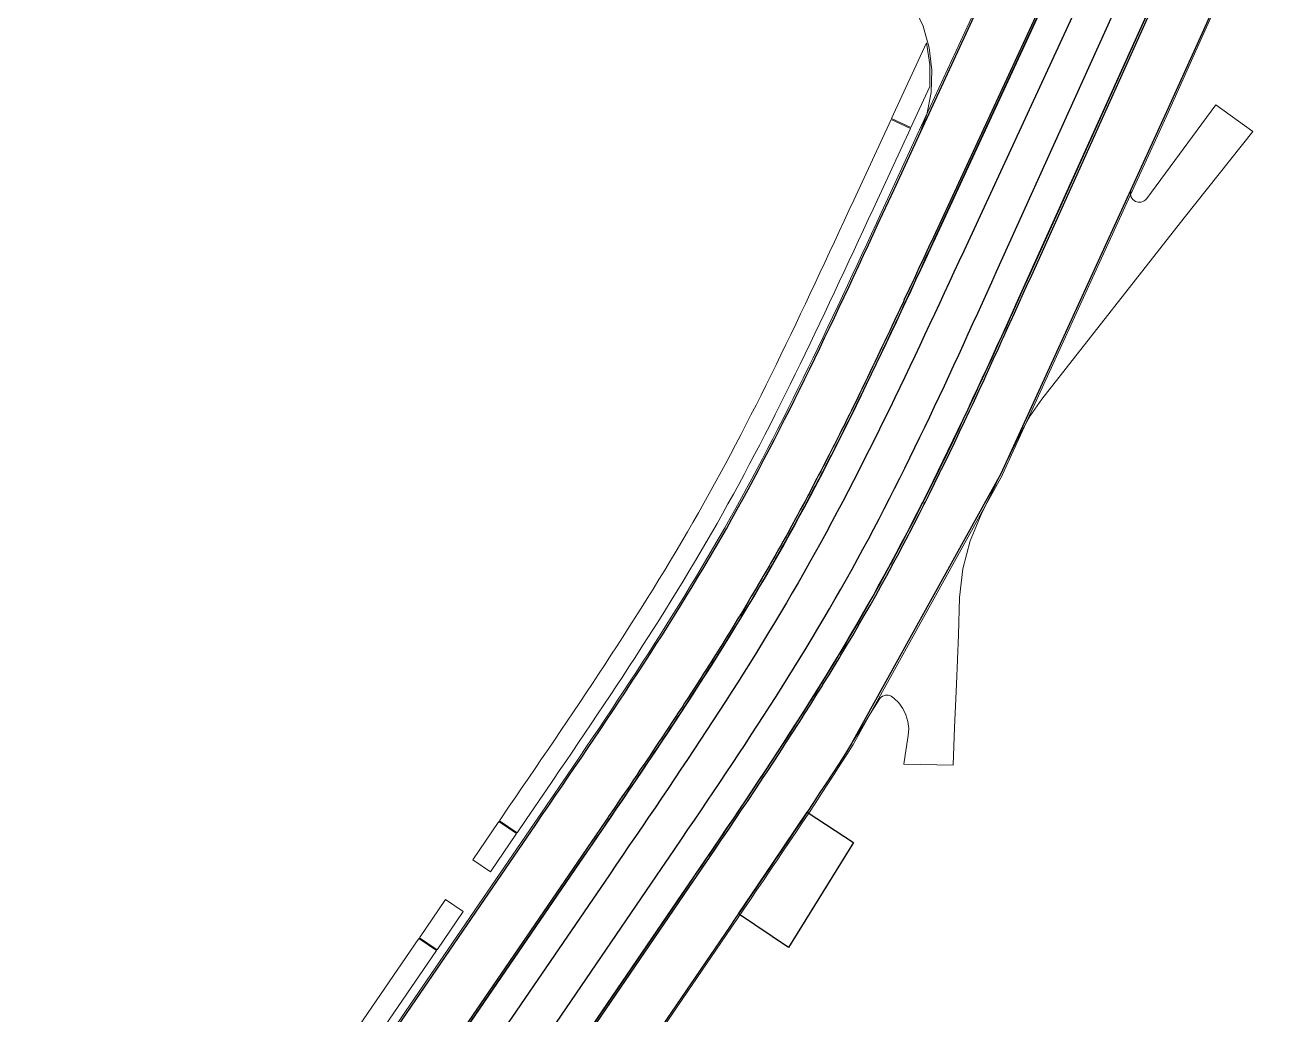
# Model space of a CAD drawing. Header units: metres. Extents: x 105145 to 106173, y 111785 to 118130.
# Drawn here: x 105435.6 to 105576.8, y 113514.7 to 113625.7 of the extents above; entities that cross this region are included whole.
import ezdxf

# ---------------------------------------------------------------- set-up
doc = ezdxf.new("R2010")
doc.units = ezdxf.units.M
for name, color, linetype, lineweight in [('10-PAV-BOCACALLE', 9, 'CONTINUOUS', 13), ('10-PAV-CALZADA-BRT', 12, 'CONTINUOUS', 30), ('10-PAV-CALZADA-MIXTA', 8, 'CONTINUOUS', 30), ('10-PAV-CICLORUTA', 76, 'CONTINUOUS', 18), ('10-PAV-PARADERO', 30, 'CONTINUOUS', 30), ('10-PAV-SARDINEL', 252, 'CONTINUOUS', 13)]:
    doc.layers.add(name, color=color, linetype=linetype, lineweight=lineweight)

msp = doc.modelspace()

# ---------------------------------------------------------------- linework, layer by layer
at = {"layer": '10-PAV-BOCACALLE'}
msp.add_lwpolyline([(105549.9753, 113643.7006), (105535.9013, 113613.2831), (105535.9013, 113613.2831), (105536.7771, 113615.6497), (105537.2698, 113618.1246), (105537.3674, 113620.6461), (105537.0673, 113623.1516), (105536.377, 113625.5788), (105535.3136, 113627.8673)], dxfattribs=at)
for points in [[(105545.1103, 113575.3372), (105563.6822, 113615.9684), (105559.7329, 113607.2179), (105559.6764, 113607.0576), (105559.6478, 113606.89), (105559.6481, 113606.7201), (105559.6771, 113606.5526), (105559.7341, 113606.3924), (105559.8174, 113606.2443), (105559.9246, 113606.1123), (105560.0525, 113606.0005), (105560.1976, 113605.9119), (105560.3556, 113605.8491), (105560.5219, 113605.8141), (105560.6918, 113605.8077), (105560.8602, 113605.8302), (105561.0225, 113605.8808), (105561.1738, 113605.9583), (105561.3098, 113606.0602), (105561.4266, 113606.1837), (105561.4696, 113606.2417), (105569.2181, 113616.7269), (105573.3537, 113613.7691), (105565.6643, 113604.0701), (105549.6821, 113583.7081), (105548.389, 113581.8657), (105547.3111, 113579.8897), (105545.1103, 113575.3372)], [(105528.3603, 113545.075), (105545.1104, 113575.3375), (105542.9095, 113570.7847), (105541.6385, 113567.8145), (105540.8166, 113564.6901), (105540.4615, 113561.4789), (105540.3471, 113557.2687), (105540.1153, 113551.7387), (105539.8823, 113546.8875), (105539.7629, 113542.6547), (105534.2275, 113542.7589), (105534.3822, 113543.7929), (105534.7131, 113546.0045), (105534.7612, 113546.7835), (105534.674, 113547.5591), (105534.4541, 113548.308), (105534.1081, 113549.0076), (105533.6464, 113549.6368), (105533.0829, 113550.1769), (105532.9345, 113550.2963), (105532.7937, 113550.3911), (105532.6388, 113550.4606), (105532.4744, 113550.503), (105532.3052, 113550.517), (105532.1361, 113550.5021), (105531.972, 113550.4589), (105531.8175, 113550.3885), (105531.6771, 113550.293), (105531.555, 113550.1751), (105531.4545, 113550.0383), (105531.1459, 113549.5333), (105530.4551, 113548.4133), (105529.7605, 113547.2971), (105529.0621, 113546.1845), (105528.3603, 113545.075)]]:
    msp.add_lwpolyline(points, close=True, dxfattribs=at)
at = {"layer": '10-PAV-CALZADA-BRT'}
for points in [[(105435.6301, 113440.7961), (105498.2845, 113532.3507), (105499.0189, 113533.4239), (105499.7527, 113534.4967), (105500.4859, 113535.5693), (105501.2181, 113536.6417), (105501.9493, 113537.7141), (105502.6781, 113538.7853), (105503.4063, 113539.8579), (105504.1329, 113540.9309), (105504.8577, 113542.0043), (105505.5805, 113543.0785), (105506.3011, 113544.1533), (105507.0193, 113545.2291), (105507.7349, 113546.3057), (105508.4477, 113547.3835), (105509.1575, 113548.4627), (105509.8643, 113549.5431), (105510.5677, 113550.6249), (105511.2675, 113551.7083), (105511.9637, 113552.7933), (105512.6559, 113553.8801), (105513.3441, 113554.9689), (105514.0279, 113556.0597), (105514.7073, 113557.1523), (105515.3819, 113558.2473), (105516.0517, 113559.3447), (105516.7165, 113560.4443), (105517.3759, 113561.5463), (105518.0297, 113562.6511), (105518.6781, 113563.7583), (105519.3205, 113564.8683), (105519.9567, 113565.9813), (105520.5871, 113567.0975), (105521.2119, 113568.2175), (105521.8315, 113569.3413), (105522.4457, 113570.4685), (105523.0551, 113571.5991), (105523.6595, 113572.7329), (105524.2593, 113573.8699), (105524.8547, 113575.0099), (105525.4459, 113576.1529), (105526.0329, 113577.2987), (105526.6159, 113578.4471), (105527.1953, 113579.5981), (105527.7711, 113580.7515), (105528.3437, 113581.9073), (105528.9131, 113583.0651), (105529.4795, 113584.2253), (105530.0433, 113585.3875), (105530.6043, 113586.5515), (105531.1631, 113587.7173), (105531.7195, 113588.8849), (105532.2743, 113590.0541), (105532.8271, 113591.2247), (105533.3783, 113592.3967), (105533.9283, 113593.5701), (105534.4769, 113594.7449), (105535.0253, 113595.9219), (105535.5721, 113597.0985), (105536.1185, 113598.2759), (105536.6645, 113599.4541), (105537.2103, 113600.6331), (105537.7561, 113601.8127), (105551.7611, 113632.0821)], [(105554.9377, 113630.6125), (105540.9325, 113600.3431), (105540.3865, 113599.1627), (105539.8401, 113597.9827), (105539.2933, 113596.8027), (105538.7461, 113595.6231), (105538.1979, 113594.4439), (105537.6487, 113593.2651), (105537.0983, 113592.0869), (105536.5465, 113590.9095), (105535.9931, 113589.7327), (105535.4377, 113588.5567), (105534.8805, 113587.3819), (105534.3209, 113586.2079), (105533.7589, 113585.0353), (105533.1941, 113583.8639), (105532.6267, 113582.6937), (105532.0561, 113581.5251), (105531.4823, 113580.3583), (105530.9051, 113579.1929), (105530.3241, 113578.0295), (105529.7395, 113576.8679), (105529.1507, 113575.7083), (105528.5577, 113574.5511), (105527.9603, 113573.3959), (105527.3583, 113572.2433), (105526.7517, 113571.0931), (105526.1399, 113569.9455), (105525.5229, 113568.8007), (105524.9007, 113567.6589), (105524.2729, 113566.5201), (105523.6393, 113565.3845), (105522.9999, 113564.2521), (105522.3543, 113563.1233), (105521.7029, 113561.9977), (105521.0459, 113560.8755), (105520.3835, 113559.7563), (105519.7159, 113558.6405), (105519.0431, 113557.5275), (105518.3655, 113556.4175), (105517.6833, 113555.3105), (105516.9969, 113554.2061), (105516.3061, 113553.1043), (105515.6113, 113552.0051), (105514.9127, 113550.9081), (105514.2105, 113549.8137), (105513.5047, 113548.7213), (105512.7959, 113547.6311), (105512.0841, 113546.5429), (105511.3693, 113545.4565), (105510.6519, 113544.3719), (105509.9321, 113543.2887), (105509.2101, 113542.2073), (105508.4861, 113541.1271), (105507.7601, 113540.0481), (105507.0323, 113538.9703), (105506.3033, 113537.8937), (105505.5727, 113536.8177), (105504.8411, 113535.7427), (105504.1087, 113534.6681), (105503.3753, 113533.5941), (105502.6415, 113532.5207), (105501.9073, 113531.4473), (105501.1729, 113530.3741), (105438.5187, 113438.8197)], [(105457.7211, 113458.7911), (105506.3937, 113530.1381), (105507.1149, 113531.1953), (105507.8359, 113532.2527), (105508.5565, 113533.3103), (105509.2765, 113534.3683), (105509.9957, 113535.4267), (105510.7141, 113536.4859), (105511.4311, 113537.5459), (105512.1469, 113538.6067), (105512.8611, 113539.6685), (105513.5737, 113540.7317), (105514.2843, 113541.7961), (105514.9927, 113542.8619), (105515.6987, 113543.9291), (105516.4023, 113544.9981), (105517.1031, 113546.0689), (105517.8011, 113547.1415), (105518.4959, 113548.2163), (105519.1873, 113549.2931), (105519.8753, 113550.3721), (105520.5595, 113551.4537), (105521.2399, 113552.5375), (105521.9161, 113553.6241), (105522.5877, 113554.7133), (105523.2549, 113555.8055), (105523.9175, 113556.9003), (105524.5749, 113557.9983), (105525.2273, 113559.0993), (105525.8741, 113560.2035), (105526.5153, 113561.3111), (105527.1507, 113562.4219), (105527.7801, 113563.5361), (105528.4031, 113564.6539), (105529.0201, 113565.7751), (105529.6313, 113566.8995), (105530.2365, 113568.0271), (105530.8363, 113569.1575), (105531.4307, 113570.2909), (105532.0201, 113571.4269), (105532.6043, 113572.5655), (105533.1839, 113573.7065), (105533.7589, 113574.8497), (105534.3295, 113575.9951), (105534.8961, 113577.1427), (105535.4585, 113578.2923), (105536.0173, 113579.4435), (105536.5723, 113580.5967), (105537.1241, 113581.7513), (105537.6729, 113582.9075), (105538.2185, 113584.0649), (105538.7615, 113585.2239), (105539.3019, 113586.3839), (105539.8401, 113587.5449), (105540.3761, 113588.7071), (105540.9103, 113589.8701), (105541.4427, 113591.0337), (105541.9735, 113592.1981), (105542.5033, 113593.3631), (105543.0317, 113594.5287), (105543.5595, 113595.6945), (105544.0867, 113596.8607), (105544.6133, 113598.0269), (105545.1399, 113599.1935), (105558.5465, 113628.8985)], [(105561.7367, 113627.4587), (105548.3299, 113597.7535), (105547.8033, 113596.5865), (105547.2759, 113595.4189), (105546.7481, 113594.2511), (105546.2193, 113593.0829), (105545.6893, 113591.9147), (105545.1589, 113590.7479), (105544.6263, 113589.5797), (105544.0919, 113588.4117), (105543.5555, 113587.2437), (105543.0169, 113586.0761), (105542.4761, 113584.9089), (105541.9325, 113583.7423), (105541.3861, 113582.5763), (105540.8367, 113581.4109), (105540.2841, 113580.2465), (105539.7281, 113579.0829), (105539.1683, 113577.9203), (105538.6049, 113576.7591), (105538.0371, 113575.5989), (105537.4651, 113574.4403), (105536.8887, 113573.2831), (105536.3077, 113572.1277), (105535.7217, 113570.9739), (105535.1305, 113569.8221), (105534.5339, 113568.6721), (105533.9319, 113567.5245), (105533.3243, 113566.3791), (105532.7107, 113565.2361), (105532.0909, 113564.0959), (105531.4649, 113562.9581), (105530.8323, 113561.8235), (105530.1935, 113560.6925), (105529.5489, 113559.5653), (105528.8985, 113558.4421), (105528.2429, 113557.3227), (105527.5819, 113556.2073), (105526.9161, 113555.0953), (105526.2457, 113553.9871), (105525.5707, 113552.8823), (105524.8913, 113551.7809), (105524.2079, 113550.6827), (105523.5207, 113549.5877), (105522.8299, 113548.4957), (105522.1355, 113547.4067), (105521.4381, 113546.3205), (105520.7375, 113545.2369), (105520.0343, 113544.1561), (105519.3283, 113543.0775), (105518.6201, 113542.0013), (105517.9095, 113540.9275), (105517.1971, 113539.8555), (105516.4827, 113538.7857), (105515.7669, 113537.7175), (105515.0497, 113536.6513), (105514.3313, 113535.5865), (105513.6119, 113534.5231), (105512.8907, 113533.4597), (105512.1699, 113532.3991), (105511.4489, 113531.3395), (105510.7275, 113530.2809), (105510.0063, 113529.2231), (105509.2851, 113528.1657), (105460.6125, 113456.8187)]]:
    msp.add_lwpolyline(points, dxfattribs=at)
at = {"layer": '10-PAV-CALZADA-MIXTA'}
for points in [[(105576.6667, 113644.7381), (105567.6313, 113624.7183), (105563.6822, 113615.9684), (105545.1103, 113575.3372), (105528.3603, 113545.075), (105527.6555, 113543.9695), (105526.9475, 113542.8671), (105526.2369, 113541.7677), (105525.5235, 113540.6715), (105524.8079, 113539.5779), (105524.0901, 113538.4873), (105523.3703, 113537.3995), (105522.6487, 113536.3139), (105521.9257, 113535.2309), (105521.2013, 113534.1501), (105520.4757, 113533.0713), (105519.7493, 113531.9947), (105519.3141, 113531.3515), (105519.0221, 113530.9199), (105518.2927, 113529.8445), (105517.5649, 113528.7733), (105516.8371, 113527.7039), (105516.1093, 113526.6357), (105515.3817, 113525.5687), (105514.6545, 113524.5025), (105492.3873, 113491.8621)], [(105452.9312, 113477.5869), (105492.9189, 113536.0193), (105493.6475, 113537.0841), (105494.3753, 113538.1483), (105495.1023, 113539.2117), (105495.8279, 113540.2747), (105496.5523, 113541.3373), (105497.2733, 113542.3967), (105497.9943, 113543.4585), (105498.7131, 113544.5201), (105499.4301, 113545.5819), (105500.1447, 113546.6439), (105500.8567, 113547.7061), (105501.5663, 113548.7689), (105502.2729, 113549.8323), (105502.9767, 113550.8963), (105503.6773, 113551.9611), (105504.3743, 113553.0269), (105505.0679, 113554.0937), (105505.7579, 113555.1615), (105506.4437, 113556.2307), (105507.1255, 113557.3011), (105507.8031, 113558.3731), (105508.4761, 113559.4465), (105509.1445, 113560.5217), (105509.8079, 113561.5985), (105510.4665, 113562.6771), (105511.1197, 113563.7577), (105511.7673, 113564.8403), (105512.4095, 113565.9251), (105513.0457, 113567.0119), (105513.6761, 113568.1009), (105514.3003, 113569.1925), (105514.9185, 113570.2875), (105515.5317, 113571.3863), (105516.1397, 113572.4891), (105516.7427, 113573.5959), (105517.3413, 113574.7065), (105517.9353, 113575.8207), (105518.5251, 113576.9385), (105519.1105, 113578.0597), (105519.6921, 113579.1841), (105520.2699, 113580.3117), (105520.8439, 113581.4425), (105521.4147, 113582.5761), (105521.9819, 113583.7125), (105522.5463, 113584.8517), (105523.1079, 113585.9935), (105523.6665, 113587.1379), (105524.2229, 113588.2847), (105524.7767, 113589.4339), (105525.3287, 113590.5853), (105525.8785, 113591.7387), (105526.4267, 113592.8943), (105526.9731, 113594.0517), (105527.5185, 113595.2109), (105528.0625, 113596.3719), (105528.6057, 113597.5347), (105529.1493, 113598.7013), (105529.6909, 113599.8665), (105530.2321, 113601.0331), (105530.7733, 113602.2009), (105531.3143, 113603.3699), (105531.8559, 113604.5399), (105533.1143, 113607.2597), (105535.9013, 113613.2831), (105549.9753, 113643.7006)], [(105551.5505, 113632.2211), (105537.5281, 113601.9151), (105536.9858, 113600.7442), (105536.4435, 113599.5734), (105535.901, 113598.4027), (105535.3582, 113597.232), (105535.2859, 113597.0761), (105534.8141, 113596.0621), (105534.2695, 113594.8924), (105534.1605, 113594.6585), (105533.7234, 113593.7234), (105533.533, 113593.3166), (105533.1757, 113592.555), (105532.9034, 113591.9754), (105532.6265, 113591.3874), (105532.2718, 113590.6354), (105532.0757, 113590.2206), (105531.7646, 113589.5641), (105531.5227, 113589.0548), (105531.2556, 113588.4938), (105530.9674, 113587.89), (105530.7446, 113587.4244), (105530.4097, 113586.7265), (105530.1285, 113586.1425), (105529.8492, 113585.5643), (105529.5092, 113584.8622), (105529.2862, 113584.4033), (105528.8864, 113583.5836), (105528.7201, 113583.2436), (105528.3383, 113582.4663), (105528.1508, 113582.0858), (105527.7871, 113581.3507), (105527.578, 113580.9296), (105527.2325, 113580.2366), (105527.0016, 113579.7752), (105526.7629, 113579.3001), (105526.4215, 113578.6227), (105526.291, 113578.3649), (105525.8373, 113577.472), (105525.8164, 113577.431), (105525.3389, 113576.4986), (105525.249, 113576.3236), (105524.9022, 113575.6522), (105524.6562, 113575.1776), (105524.4632, 113574.807), (105524.059, 113574.0338), (105524.0219, 113573.963), (105523.5775, 113573.1206), (105523.4568, 113572.8926), (105523.0907, 113572.205), (105522.8497, 113571.7541), (105522.6008, 113571.291), (105522.2375, 113570.6181), (105522.1075, 113570.3788), (105521.6203, 113569.4851), (105521.6111, 113569.4683), (105521.1465, 113568.6249), (105520.9972, 113568.3552), (105520.6787, 113567.783), (105520.3685, 113567.2282), (105520.208, 113566.9431), (105519.7341, 113566.1047), (105519.2564, 113565.2686), (105519.0935, 113564.9846), (105518.7757, 113564.4342), (105518.4472, 113563.8678), (105518.2919, 113563.6016), (105517.8052, 113562.7707), (105517.7954, 113562.7542), (105517.2771, 113561.8782), (105517.1379, 113561.6441), (105516.7458, 113560.9876), (105516.4755, 113560.5369), (105516.2114, 113560.0989), (105515.808, 113559.4324), (105515.6739, 113559.212), (105515.1777, 113558.3992), (105515.1359, 113558.331), (105514.6785, 113557.588), (105514.4589, 113557.2326), (105514.1771, 113556.7783), (105513.7777, 113556.1368), (105513.6733, 113555.97), (105513.1167, 113555.0825), (105513.0922, 113555.0436), (105512.5573, 113554.1968), (105512.4028, 113553.9528), (105511.9955, 113553.3126), (105511.7096, 113552.8646), (105511.4313, 113552.4299), (105511.0128, 113551.7784), (105510.7581, 113551.3833), (105510.3126, 113550.6946), (105510.0817, 113550.3387), (105509.6093, 113549.6129), (105509.4024, 113549.296), (105508.9028, 113548.5331), (105508.6227, 113548.1066), (105508.1937, 113547.4553), (105507.8397, 113546.9192), (105507.4819, 113546.3789), (105507.0538, 113545.7338), (105506.7679, 113545.3042), (105506.3966, 113544.7475), (105506.0515, 113544.231), (105505.7377, 113543.7625), (105505.3329, 113543.1592), (105505.077, 113542.7786), (105504.6125, 113542.0889), (105504.249, 113541.55), (105503.8905, 113541.0195), (105503.4191, 113540.3228), (105503.167, 113539.951), (105502.5873, 113539.0968), (105502.4422, 113538.8834), (105501.7162, 113537.8168), (105501.0864, 113536.8926), (105500.9895, 113536.7507), (105500.2615, 113535.6853), (105499.5333, 113534.6199), (105498.8051, 113533.5548), (105498.0767, 113532.4897), (105489.4788, 113519.9259), (105468.3294, 113489.021)], [(105461.2231, 113457.2701), (105509.4915, 113528.0247), (105510.2183, 113529.091), (105510.9448, 113530.1571), (105511.6714, 113531.2236), (105512.3978, 113532.29), (105512.4946, 113532.4322), (105513.1227, 113533.3575), (105513.8473, 113534.425), (105513.9921, 113534.6387), (105514.5703, 113535.4938), (105515.2919, 113536.5636), (105516.012, 113537.6342), (105516.4753, 113538.3247), (105516.7304, 113538.7058), (105517.447, 113539.779), (105518.1612, 113540.8536), (105518.4464, 113541.2839), (105518.8732, 113541.93), (105519.5824, 113543.0078), (105520.289, 113544.0874), (105520.7868, 113544.8513), (105520.9929, 113545.1688), (105521.6935, 113546.2524), (105522.3907, 113547.3382), (105522.8073, 113547.9906), (105523.0843, 113548.4262), (105523.7742, 113549.5167), (105524.4601, 113550.6094), (105525.0382, 113551.5377), (105525.1419, 113551.705), (105525.8192, 113552.8032), (105526.4921, 113553.9041), (105527.0267, 113554.7872), (105527.1599, 113555.0082), (105527.8226, 113556.1153), (105528.4804, 113557.2255), (105529.1329, 113558.3387), (105529.1424, 113558.3551), (105529.7793, 113559.4554), (105530.4198, 113560.5754), (105531.0545, 113561.6989), (105531.6826, 113562.826), (105532.3047, 113563.9564), (105532.9119, 113565.0733), (105532.921, 113565.0902), (105533.531, 113566.2271), (105534.1357, 113567.3669), (105534.7353, 113568.5096), (105534.8546, 113568.7384), (105535.3296, 113569.655), (105535.9186, 113570.8028), (105536.503, 113571.9532), (105536.5916, 113572.1287), (105537.0827, 113573.106), (105537.658, 113574.261), (105538.2292, 113575.418), (105538.4566, 113575.8814), (105538.7962, 113576.577), (105539.3596, 113577.7378), (105539.9194, 113578.9004), (105540.083, 113579.2417), (105540.4756, 113580.0648), (105541.0287, 113581.2305), (105541.579, 113582.3976), (105541.908, 113583.0983), (105542.1267, 113583.566), (105542.6716, 113584.7355), (105543.2142, 113585.9062), (105543.4066, 113586.3227), (105543.7545, 113587.078), (105544.293, 113588.2506), (105544.83, 113589.424), (105545.2585, 113590.3629), (105545.3654, 113590.598), (105545.899, 113591.7727), (105546.3612, 113592.791), (105546.4321, 113592.9477), (105546.9637, 113594.1234), (105547.4952, 113595.2993), (105548.0266, 113596.4751), (105548.5579, 113597.6509), (105561.9346, 113627.2893)]]:
    msp.add_lwpolyline(points, dxfattribs=at)
at = {"layer": '10-PAV-CICLORUTA'}
for points in [[(105537.1351, 113618.8075), (105534.9977, 113614.1877), (105532.8195, 113615.1955), (105536.7459, 113623.6815), (105537.1302, 113621.2593), (105537.1351, 113618.8075)], [(105534.9557, 113614.0969), (105530.7667, 113605.0439), (105530.2255, 113603.8739), (105529.6845, 113602.7053), (105529.1437, 113601.5381), (105528.6027, 113600.3723), (105528.0615, 113599.2081), (105527.5183, 113598.0421), (105526.9757, 113596.8807), (105526.4323, 113595.7209), (105525.8877, 113594.5633), (105525.3419, 113593.4077), (105524.7947, 113592.2541), (105524.2459, 113591.1027), (105523.6953, 113589.9537), (105523.1425, 113588.8071), (105522.5875, 113587.6631), (105522.0303, 113586.5215), (105521.4703, 113585.3829), (105520.9075, 113584.2469), (105520.3419, 113583.1139), (105519.7729, 113581.9839), (105519.2009, 113580.8569), (105518.6251, 113579.7333), (105518.0457, 113578.6131), (105517.4625, 113577.4963), (105516.8751, 113576.3831), (105516.2837, 113575.2735), (105515.6877, 113574.1677), (105515.0873, 113573.0661), (105514.4821, 113571.9683), (105513.8721, 113570.8749), (105513.2569, 113569.7853), (105512.6359, 113568.6993), (105512.0087, 113567.6155), (105511.3753, 113566.5339), (105510.7361, 113565.4541), (105510.0913, 113564.3763), (105509.4409, 113563.3001), (105508.7851, 113562.2259), (105508.1241, 113561.1531), (105507.4583, 113560.0821), (105506.7875, 113559.0123), (105506.1123, 113557.9441), (105505.4327, 113556.8771), (105504.7489, 113555.8111), (105504.0609, 113554.7463), (105503.3693, 113553.6825), (105502.6739, 113552.6193), (105501.9749, 113551.5571), (105501.2729, 113550.4955), (105500.5675, 113549.4341), (105499.8593, 113548.3735), (105499.1485, 113547.3129), (105498.4349, 113546.2527), (105497.7191, 113545.1923), (105497.0011, 113544.1319), (105496.2809, 113543.0713), (105495.5609, 113542.0131), (105494.8369, 113540.9513), (105494.1115, 113539.8889), (105493.3849, 113538.8257), (105492.6571, 113537.7619), (105491.9285, 113536.6971), (105490.8173, 113535.0735), (105488.8367, 113536.4289), (105489.9479, 113538.0525), (105490.6765, 113539.1171), (105491.4039, 113540.1807), (105492.1301, 113541.2433), (105492.8549, 113542.3047), (105493.5779, 113543.3651), (105494.2961, 113544.4205), (105495.0147, 113545.4789), (105495.7309, 113546.5367), (105496.4449, 113547.5939), (105497.1561, 113548.6511), (105497.8647, 113549.7079), (105498.5701, 113550.7647), (105499.2725, 113551.8215), (105499.9715, 113552.8785), (105500.6671, 113553.9359), (105501.3589, 113554.9935), (105502.0469, 113556.0515), (105502.7309, 113557.1103), (105503.4105, 113558.1697), (105504.0859, 113559.2299), (105504.7565, 113560.2911), (105505.4225, 113561.3531), (105506.0833, 113562.4163), (105506.7391, 113563.4805), (105507.3895, 113564.5461), (105508.0345, 113565.6131), (105508.6739, 113566.6815), (105509.3071, 113567.7513), (105509.9345, 113568.8229), (105510.5555, 113569.8961), (105511.1703, 113570.9711), (105511.7793, 113572.0495), (105512.3833, 113573.1323), (105512.9827, 113574.2197), (105513.5777, 113575.3113), (105514.1683, 113576.4073), (105514.7549, 113577.5075), (105515.3375, 113578.6117), (105515.9161, 113579.7199), (105516.4913, 113580.8317), (105517.0629, 113581.9475), (105517.6311, 113583.0667), (105518.1963, 113584.1895), (105518.7585, 113585.3157), (105519.3181, 113586.4449), (105519.8751, 113587.5777), (105520.4295, 113588.7133), (105520.9819, 113589.8519), (105521.5321, 113590.9935), (105522.0805, 113592.1379), (105522.6273, 113593.2849), (105523.1727, 113594.4343), (105523.7167, 113595.5865), (105524.2597, 113596.7409), (105524.8019, 113597.8977), (105525.3433, 113599.0567), (105525.8861, 113600.2217), (105526.4263, 113601.3839), (105526.9665, 113602.5483), (105527.5069, 113603.7143), (105528.0475, 113604.8821), (105528.5887, 113606.0517), (105532.7775, 113615.1047), (105534.9557, 113614.0969)], [(105490.7609, 113534.9909), (105487.8241, 113530.6995), (105485.8435, 113532.0549), (105488.7803, 113536.3463), (105490.7609, 113534.9909)], [(105484.7745, 113526.2433), (105481.8377, 113521.9519), (105479.8571, 113523.3073), (105482.7939, 113527.5987), (105484.7745, 113526.2433)], [(105481.7813, 113521.8693), (105445.9193, 113469.4655), (105443.9387, 113470.8209), (105479.8007, 113523.2247), (105481.7813, 113521.8693)]]:
    msp.add_lwpolyline(points, close=True, dxfattribs=at)
at = {"layer": '10-PAV-PARADERO'}
msp.add_lwpolyline([(105515.6531, 113525.9666), (105519.5117, 113531.6831), (105523.3703, 113537.3995), (105528.5603, 113533.9971), (105521.2632, 113522.2027), (105515.6531, 113525.9666)], close=True, dxfattribs=at)
at = {"layer": '10-PAV-SARDINEL'}
for points in [[(105492.3873, 113491.8621), (105514.6545, 113524.5025), (105515.3817, 113525.5687), (105516.1093, 113526.6357), (105516.8371, 113527.7039), (105517.5649, 113528.7733), (105518.2927, 113529.8445), (105519.0221, 113530.9199), (105519.3141, 113531.3515), (105519.7493, 113531.9947), (105520.4757, 113533.0713), (105521.2013, 113534.1501), (105521.9257, 113535.2309), (105522.6487, 113536.3139), (105523.3703, 113537.3995), (105524.0901, 113538.4873), (105524.8079, 113539.5779), (105525.5235, 113540.6715), (105526.2369, 113541.7677), (105526.9475, 113542.8671), (105527.6555, 113543.9695), (105528.3603, 113545.075), (105545.1103, 113575.3372), (105563.6822, 113615.9684), (105567.6313, 113624.7183), (105576.6667, 113644.7381)], [(105576.849, 113644.6558), (105567.8136, 113624.636), (105563.8643, 113615.8857), (105545.2922, 113575.2541), (105545.2853, 113575.2403), (105528.5344, 113544.9766), (105528.5289, 113544.9675), (105527.824, 113543.8617), (105527.1157, 113542.7588), (105526.4047, 113541.6589), (105525.691, 113540.5622), (105524.9752, 113539.4682), (105524.2571, 113538.3771), (105523.537, 113537.289), (105522.8152, 113536.2031), (105522.0919, 113535.1197), (105521.3674, 113534.0386), (105520.6416, 113532.9596), (105519.915, 113531.8827), (105519.4798, 113531.2394), (105519.1877, 113530.8077), (105518.4582, 113529.7322), (105517.7303, 113528.6609), (105517.0024, 113527.5914), (105516.2746, 113526.5231), (105515.5469, 113525.456), (105514.8197, 113524.3898), (105492.5525, 113491.7494)], [(105452.7658, 113477.6993), (105492.7538, 113536.1323), (105493.4824, 113537.197), (105494.2102, 113538.2612), (105494.9372, 113539.3246), (105495.6627, 113540.3875), (105496.387, 113541.4499), (105497.1079, 113542.5092), (105497.8288, 113543.5708), (105498.5475, 113544.6321), (105499.2643, 113545.6937), (105499.9787, 113546.7555), (105500.6905, 113547.8174), (105501.3999, 113548.8798), (105502.1062, 113549.9428), (105502.8098, 113551.0064), (105503.5101, 113552.0708), (105504.2068, 113553.1362), (105504.9001, 113554.2025), (105505.5898, 113555.2698), (105506.2752, 113556.3384), (105506.9566, 113557.4083), (105507.6339, 113558.4797), (105508.3065, 113559.5524), (105508.9744, 113560.627), (105509.6374, 113561.7031), (105510.2956, 113562.781), (105510.9483, 113563.8608), (105511.5955, 113564.9426), (105512.2372, 113566.0266), (105512.8729, 113567.1125), (105513.5028, 113568.2007), (105514.1264, 113569.2913), (105514.7441, 113570.3854), (105515.3568, 113571.4832), (105515.9644, 113572.5853), (105516.5669, 113573.6912), (105517.165, 113574.801), (105517.7586, 113575.9144), (105518.348, 113577.0315), (105518.9331, 113578.152), (105519.5143, 113579.2757), (105520.0918, 113580.4026), (105520.6655, 113581.5327), (105521.236, 113582.6659), (105521.8029, 113583.8016), (105522.367, 113584.9403), (105522.9283, 113586.0815), (105523.4867, 113587.2254), (105524.0429, 113588.3718), (105524.5965, 113589.5206), (105525.1483, 113590.6716), (105525.6979, 113591.8246), (105526.2459, 113592.9799), (105526.7922, 113594.137), (105527.3375, 113595.2959), (105527.8814, 113596.4567), (105528.4245, 113597.6193), (105528.968, 113598.7857), (105529.5095, 113599.9508), (105530.0507, 113601.1173), (105530.5918, 113602.285), (105531.1328, 113603.4539), (105531.6744, 113604.6239), (105532.9328, 113607.3437), (105535.7198, 113613.3671), (105549.7938, 113643.7846)], [(105549.9753, 113643.7006), (105535.9013, 113613.2831), (105533.1143, 113607.2597), (105531.8559, 113604.5399), (105531.3143, 113603.3699), (105530.7733, 113602.2009), (105530.2321, 113601.0331), (105529.6909, 113599.8665), (105529.1493, 113598.7013), (105528.6057, 113597.5347), (105528.0625, 113596.3719), (105527.5185, 113595.2109), (105526.9731, 113594.0517), (105526.4267, 113592.8943), (105525.8785, 113591.7387), (105525.3287, 113590.5853), (105524.7767, 113589.4339), (105524.2229, 113588.2847), (105523.6665, 113587.1379), (105523.1079, 113585.9935), (105522.5463, 113584.8517), (105521.9819, 113583.7125), (105521.4147, 113582.5761), (105520.8439, 113581.4425), (105520.2699, 113580.3117), (105519.6921, 113579.1841), (105519.1105, 113578.0597), (105518.5251, 113576.9385), (105517.9353, 113575.8207), (105517.3413, 113574.7065), (105516.7427, 113573.5959), (105516.1397, 113572.4891), (105515.5317, 113571.3863), (105514.9185, 113570.2875), (105514.3003, 113569.1925), (105513.6761, 113568.1009), (105513.0457, 113567.0119), (105512.4095, 113565.9251), (105511.7673, 113564.8403), (105511.1197, 113563.7577), (105510.4665, 113562.6771), (105509.8079, 113561.5985), (105509.1445, 113560.5217), (105508.4761, 113559.4465), (105507.8031, 113558.3731), (105507.1255, 113557.3011), (105506.4437, 113556.2307), (105505.7579, 113555.1615), (105505.0679, 113554.0937), (105504.3743, 113553.0269), (105503.6773, 113551.9611), (105502.9767, 113550.8963), (105502.2729, 113549.8323), (105501.5663, 113548.7689), (105500.8567, 113547.7061), (105500.1447, 113546.6439), (105499.4301, 113545.5819), (105498.7131, 113544.5201), (105497.9943, 113543.4585), (105497.2733, 113542.3967), (105496.5523, 113541.3373), (105495.8279, 113540.2747), (105495.1023, 113539.2117), (105494.3753, 113538.1483), (105493.6475, 113537.0841), (105492.9189, 113536.0193), (105452.9312, 113477.5869)], [(105551.7611, 113632.0821), (105537.7561, 113601.8127), (105537.2103, 113600.6331), (105536.6645, 113599.4541), (105536.1185, 113598.2759), (105535.5721, 113597.0985), (105535.0253, 113595.9219), (105534.4769, 113594.7449), (105533.9283, 113593.5701), (105533.3783, 113592.3967), (105532.8271, 113591.2247), (105532.2743, 113590.0541), (105531.7195, 113588.8849), (105531.1631, 113587.7173), (105530.6043, 113586.5515), (105530.0433, 113585.3875), (105529.4795, 113584.2253), (105528.9131, 113583.0651), (105528.3437, 113581.9073), (105527.7711, 113580.7515), (105527.1953, 113579.5981), (105526.6159, 113578.4471), (105526.0329, 113577.2987), (105525.4459, 113576.1529), (105524.8547, 113575.0099), (105524.2593, 113573.8699), (105523.6595, 113572.7329), (105523.0551, 113571.5991), (105522.4457, 113570.4685), (105521.8315, 113569.3413), (105521.2119, 113568.2175), (105520.5871, 113567.0975), (105519.9567, 113565.9813), (105519.3205, 113564.8683), (105518.6781, 113563.7583), (105518.0297, 113562.6511), (105517.3759, 113561.5463), (105516.7165, 113560.4443), (105516.0517, 113559.3447), (105515.3819, 113558.2473), (105514.7073, 113557.1523), (105514.0279, 113556.0597), (105513.3441, 113554.9689), (105512.6559, 113553.8801), (105511.9637, 113552.7933), (105511.2675, 113551.7083), (105510.5677, 113550.6249), (105509.8643, 113549.5431), (105509.1575, 113548.4627), (105508.4477, 113547.3835), (105507.7349, 113546.3057), (105507.0193, 113545.2291), (105506.3011, 113544.1533), (105505.5805, 113543.0785), (105504.8577, 113542.0043), (105504.1329, 113540.9309), (105503.4063, 113539.8579), (105502.6781, 113538.7853), (105501.9493, 113537.7141), (105501.2181, 113536.6417), (105500.4859, 113535.5693), (105499.7527, 113534.4967), (105499.0189, 113533.4239), (105498.2845, 113532.3507), (105435.6301, 113440.7961)], [(105468.3294, 113489.021), (105489.4788, 113519.9259), (105498.0767, 113532.4897), (105498.8051, 113533.5548), (105499.5333, 113534.6199), (105500.2615, 113535.6853), (105500.9895, 113536.7507), (105501.0864, 113536.8926), (105501.7162, 113537.8168), (105502.4422, 113538.8834), (105502.5873, 113539.0968), (105503.167, 113539.951), (105503.4191, 113540.3228), (105503.8905, 113541.0195), (105504.249, 113541.55), (105504.6125, 113542.0889), (105505.077, 113542.7786), (105505.3329, 113543.1592), (105505.7377, 113543.7625), (105506.0515, 113544.231), (105506.3966, 113544.7475), (105506.7679, 113545.3042), (105507.0538, 113545.7338), (105507.4819, 113546.3789), (105507.8397, 113546.9192), (105508.1937, 113547.4553), (105508.6227, 113548.1066), (105508.9028, 113548.5331), (105509.4024, 113549.296), (105509.6093, 113549.6129), (105510.0817, 113550.3387), (105510.3126, 113550.6946), (105510.7581, 113551.3833), (105511.0128, 113551.7784), (105511.4313, 113552.4299), (105511.7096, 113552.8646), (105511.9955, 113553.3126), (105512.4028, 113553.9528), (105512.5573, 113554.1968), (105513.0922, 113555.0436), (105513.1167, 113555.0825), (105513.6733, 113555.97), (105513.7777, 113556.1368), (105514.1771, 113556.7783), (105514.4589, 113557.2326), (105514.6785, 113557.588), (105515.1359, 113558.331), (105515.1777, 113558.3992), (105515.6739, 113559.212), (105515.808, 113559.4324), (105516.2114, 113560.0989), (105516.4755, 113560.5369), (105516.7458, 113560.9876), (105517.1379, 113561.6441), (105517.2771, 113561.8782), (105517.7954, 113562.7542), (105517.8052, 113562.7707), (105518.2919, 113563.6016), (105518.4472, 113563.8678), (105518.7757, 113564.4342), (105519.0935, 113564.9846), (105519.2564, 113565.2686), (105519.7341, 113566.1047), (105520.208, 113566.9431), (105520.3685, 113567.2282), (105520.6787, 113567.783), (105520.9972, 113568.3552), (105521.1465, 113568.6249), (105521.6111, 113569.4683), (105521.6203, 113569.4851), (105522.1075, 113570.3788), (105522.2375, 113570.6181), (105522.6008, 113571.291), (105522.8497, 113571.7541), (105523.0907, 113572.205), (105523.4568, 113572.8926), (105523.5775, 113573.1206), (105524.0219, 113573.963), (105524.059, 113574.0338), (105524.4632, 113574.807), (105524.6562, 113575.1776), (105524.9022, 113575.6522), (105525.249, 113576.3236), (105525.3389, 113576.4986), (105525.8164, 113577.431), (105525.8373, 113577.472), (105526.291, 113578.3649), (105526.4215, 113578.6227), (105526.7629, 113579.3001), (105527.0016, 113579.7752), (105527.2325, 113580.2366), (105527.578, 113580.9296), (105527.7871, 113581.3507), (105528.1508, 113582.0858), (105528.3383, 113582.4663), (105528.7201, 113583.2436), (105528.8864, 113583.5836), (105529.2862, 113584.4033), (105529.5092, 113584.8622), (105529.8492, 113585.5643), (105530.1285, 113586.1425), (105530.4097, 113586.7265), (105530.7446, 113587.4244), (105530.9674, 113587.89), (105531.2556, 113588.4938), (105531.5227, 113589.0548), (105531.7646, 113589.5641), (105532.0757, 113590.2206), (105532.2718, 113590.6354), (105532.6265, 113591.3874), (105532.9034, 113591.9754), (105533.1757, 113592.555), (105533.533, 113593.3166), (105533.7234, 113593.7234), (105534.1605, 113594.6585), (105534.2695, 113594.8924), (105534.8141, 113596.0621), (105535.2859, 113597.0761), (105535.3582, 113597.232), (105535.901, 113598.4027), (105536.4435, 113599.5734), (105536.9858, 113600.7442), (105537.5281, 113601.9151), (105551.5505, 113632.2211)], [(105468.4945, 113488.908), (105489.6439, 113519.8129), (105498.2418, 113532.3768), (105498.9702, 113533.4419), (105499.6984, 113534.507), (105500.4266, 113535.5725), (105501.1547, 113536.6379), (105501.2517, 113536.7799), (105501.8815, 113537.7043), (105502.6076, 113538.7709), (105502.7528, 113538.9844), (105503.3206, 113539.8221), (105503.3325, 113539.8388), (105503.3404, 113539.8509), (105503.5847, 113540.2107), (105504.0562, 113540.9075), (105504.4148, 113541.4381), (105504.7784, 113541.9772), (105505.243, 113542.667), (105505.499, 113543.0477), (105505.9039, 113543.6512), (105506.2178, 113544.1198), (105506.563, 113544.6365), (105506.9344, 113545.1933), (105507.2204, 113545.6231), (105507.6486, 113546.2684), (105508.0066, 113546.8089), (105508.3607, 113547.3452), (105508.7898, 113547.9967), (105509.0701, 113548.4234), (105509.5698, 113549.1866), (105509.7769, 113549.5037), (105510.2494, 113550.2297), (105510.4805, 113550.5859), (105510.9261, 113551.2748), (105511.181, 113551.6702), (105511.5997, 113552.322), (105511.8781, 113552.7569), (105512.1642, 113553.2051), (105512.5717, 113553.8456), (105512.7264, 113554.0899), (105513.2614, 113554.9369), (105513.286, 113554.9761), (105513.8428, 113555.8638), (105513.9474, 113556.0309), (105514.347, 113556.6728), (105514.629, 113557.1274), (105514.8487, 113557.4831), (105515.3063, 113558.2264), (105515.3483, 113558.2949), (105515.8447, 113559.1079), (105515.979, 113559.3286), (105516.3826, 113559.9955), (105516.6469, 113560.4338), (105516.9174, 113560.8849), (105517.3097, 113561.5417), (105517.4491, 113561.7762), (105517.9675, 113562.6523), (105517.9775, 113562.6691), (105518.4646, 113563.5007), (105518.6201, 113563.7673), (105518.9488, 113564.3341), (105519.2669, 113564.8849), (105519.43, 113565.1693), (105519.908, 113566.0059), (105520.3822, 113566.8449), (105520.543, 113567.1304), (105520.8534, 113567.6856), (105521.1721, 113568.2581), (105521.3216, 113568.5282), (105521.7864, 113569.372), (105521.7958, 113569.3892), (105522.2832, 113570.2832), (105522.4134, 113570.5229), (105522.7769, 113571.1962), (105523.026, 113571.6596), (105523.2672, 113572.1109), (105523.6335, 113572.7988), (105523.7544, 113573.0272), (105524.199, 113573.87), (105524.2362, 113573.9411), (105524.6405, 113574.7145), (105524.8337, 113575.0854), (105525.0799, 113575.5603), (105525.4268, 113576.232), (105525.5169, 113576.4073), (105525.9945, 113577.34), (105526.0156, 113577.3813), (105526.4694, 113578.2745), (105526.6, 113578.5326), (105526.9416, 113579.2102), (105527.1804, 113579.6856), (105527.4115, 113580.1473), (105527.7571, 113580.8406), (105527.9663, 113581.2619), (105528.3302, 113581.9973), (105528.5178, 113582.378), (105528.8997, 113583.1556), (105529.0662, 113583.4958), (105529.4661, 113584.3158), (105529.6892, 113584.7749), (105530.0293, 113585.4772), (105530.3087, 113586.0556), (105530.59, 113586.6399), (105530.925, 113587.338), (105531.1479, 113587.8038), (105531.4362, 113588.4077), (105531.7034, 113588.9689), (105531.9453, 113589.4784), (105532.2565, 113590.1351), (105532.4527, 113590.55), (105532.8074, 113591.3022), (105533.0844, 113591.8903), (105533.3568, 113592.4701), (105533.7141, 113593.2318), (105533.9046, 113593.6387), (105534.3418, 113594.5739), (105534.4508, 113594.808), (105534.9954, 113595.9777), (105535.4673, 113596.9919), (105535.5396, 113597.1479), (105536.0825, 113598.3186), (105536.625, 113599.4893), (105537.1673, 113600.6601), (105537.7096, 113601.8311), (105551.732, 113632.1371)], [(105551.732, 113632.1371), (105537.7096, 113601.8311), (105537.1673, 113600.6601), (105536.625, 113599.4893), (105536.0825, 113598.3186), (105535.5396, 113597.1479), (105535.4673, 113596.9919), (105534.9954, 113595.9777), (105534.4508, 113594.808), (105534.3418, 113594.5739), (105533.9046, 113593.6387), (105533.7141, 113593.2318), (105533.3568, 113592.4701), (105533.0844, 113591.8903), (105532.8074, 113591.3022), (105532.4527, 113590.55), (105532.2565, 113590.1351), (105531.9453, 113589.4784), (105531.7034, 113588.9689), (105531.4362, 113588.4077), (105531.1479, 113587.8038), (105530.925, 113587.338), (105530.59, 113586.6399), (105530.3087, 113586.0556), (105530.0293, 113585.4772), (105529.6892, 113584.7749), (105529.4661, 113584.3158), (105529.0662, 113583.4958), (105528.8997, 113583.1556), (105528.5178, 113582.378), (105528.3302, 113581.9973), (105527.9663, 113581.2619), (105527.7571, 113580.8406), (105527.4115, 113580.1473), (105527.1804, 113579.6856), (105526.9416, 113579.2102), (105526.6, 113578.5326), (105526.4694, 113578.2745), (105526.0156, 113577.3813), (105525.9945, 113577.34), (105525.5169, 113576.4073), (105525.4268, 113576.232), (105525.0799, 113575.5603), (105524.8337, 113575.0854), (105524.6405, 113574.7145), (105524.2362, 113573.9411), (105524.199, 113573.87), (105523.7544, 113573.0272), (105523.6335, 113572.7988), (105523.2672, 113572.1109), (105523.026, 113571.6596), (105522.7769, 113571.1962), (105522.4134, 113570.5229), (105522.2832, 113570.2832), (105521.7958, 113569.3892), (105521.7864, 113569.372), (105521.3216, 113568.5282), (105521.1721, 113568.2581), (105520.8534, 113567.6856), (105520.543, 113567.1304), (105520.3822, 113566.8449), (105519.908, 113566.0059), (105519.43, 113565.1693), (105519.2669, 113564.8849), (105518.9488, 113564.3341), (105518.6201, 113563.7673), (105518.4646, 113563.5007), (105517.9775, 113562.6691), (105517.9675, 113562.6523), (105517.4491, 113561.7762), (105517.3097, 113561.5417), (105516.9174, 113560.8849), (105516.6469, 113560.4338), (105516.3826, 113559.9955), (105515.979, 113559.3286), (105515.8447, 113559.1079), (105515.3483, 113558.2949), (105515.3063, 113558.2264), (105514.8487, 113557.4831), (105514.629, 113557.1274), (105514.347, 113556.6728), (105513.9474, 113556.0309), (105513.8428, 113555.8638), (105513.286, 113554.9761), (105513.2614, 113554.9369), (105512.7264, 113554.0899), (105512.5717, 113553.8456), (105512.1642, 113553.2051), (105511.8781, 113552.7569), (105511.5997, 113552.322), (105511.181, 113551.6702), (105510.9261, 113551.2748), (105510.4805, 113550.5859), (105510.2494, 113550.2297), (105509.7769, 113549.5037), (105509.5698, 113549.1866), (105509.0701, 113548.4234), (105508.7898, 113547.9967), (105508.3607, 113547.3452), (105508.0066, 113546.8089), (105507.6486, 113546.2684), (105507.2204, 113545.6231), (105506.9344, 113545.1933), (105506.563, 113544.6365), (105506.2178, 113544.1198), (105505.9039, 113543.6512), (105505.499, 113543.0477), (105505.243, 113542.667), (105504.7784, 113541.9772), (105504.4148, 113541.4381), (105504.0562, 113540.9075), (105503.5847, 113540.2107), (105503.3404, 113539.8509), (105503.3325, 113539.8388), (105503.3206, 113539.8221), (105502.7528, 113538.9844), (105502.6076, 113538.7709), (105501.8815, 113537.7043), (105501.2517, 113536.7799), (105501.1547, 113536.6379), (105500.4266, 113535.5725), (105499.6984, 113534.507), (105498.9702, 113533.4419), (105498.2418, 113532.3768), (105489.6439, 113519.8129), (105468.4945, 113488.908)], [(105460.6125, 113456.8187), (105509.2851, 113528.1657), (105510.0063, 113529.2231), (105510.7275, 113530.2809), (105511.4489, 113531.3395), (105512.1699, 113532.3991), (105512.8907, 113533.4597), (105513.6119, 113534.5231), (105514.3313, 113535.5865), (105515.0497, 113536.6513), (105515.7669, 113537.7175), (105516.4827, 113538.7857), (105517.1971, 113539.8555), (105517.9095, 113540.9275), (105518.6201, 113542.0013), (105519.3283, 113543.0775), (105520.0343, 113544.1561), (105520.7375, 113545.2369), (105521.4381, 113546.3205), (105522.1355, 113547.4067), (105522.8299, 113548.4957), (105523.5207, 113549.5877), (105524.2079, 113550.6827), (105524.8913, 113551.7809), (105525.5707, 113552.8823), (105526.2457, 113553.9871), (105526.9161, 113555.0953), (105527.5819, 113556.2073), (105528.2429, 113557.3227), (105528.8985, 113558.4421), (105529.5489, 113559.5653), (105530.1935, 113560.6925), (105530.8323, 113561.8235), (105531.4649, 113562.9581), (105532.0909, 113564.0959), (105532.7107, 113565.2361), (105533.3243, 113566.3791), (105533.9319, 113567.5245), (105534.5339, 113568.6721), (105535.1305, 113569.8221), (105535.7217, 113570.9739), (105536.3077, 113572.1277), (105536.8887, 113573.2831), (105537.4651, 113574.4403), (105538.0371, 113575.5989), (105538.6049, 113576.7591), (105539.1683, 113577.9203), (105539.7281, 113579.0829), (105540.2841, 113580.2465), (105540.8367, 113581.4109), (105541.3861, 113582.5763), (105541.9325, 113583.7423), (105542.4761, 113584.9089), (105543.0169, 113586.0761), (105543.5555, 113587.2437), (105544.0919, 113588.4117), (105544.6263, 113589.5797), (105545.1589, 113590.7479), (105545.6893, 113591.9147), (105546.2193, 113593.0829), (105546.7481, 113594.2511), (105547.2759, 113595.4189), (105547.8033, 113596.5865), (105548.3299, 113597.7535), (105561.7367, 113627.4587)], [(105561.7523, 113627.3716), (105548.3756, 113597.7333), (105547.8443, 113596.5575), (105547.313, 113595.3817), (105546.7815, 113594.2058), (105546.2499, 113593.0301), (105546.1791, 113592.8736), (105545.7169, 113591.8554), (105545.1833, 113590.6808), (105545.0765, 113590.4458), (105544.6481, 113589.5071), (105544.1112, 113588.334), (105543.5728, 113587.1616), (105543.225, 113586.4065), (105543.0327, 113585.9902), (105542.498, 113584.8357), (105542.4902, 113584.8198), (105542.4834, 113584.8041), (105541.9455, 113583.6506), (105541.7269, 113583.1832), (105541.3981, 113582.4828), (105540.8479, 113581.316), (105540.295, 113580.1507), (105539.9026, 113579.328), (105539.7391, 113578.987), (105539.1796, 113577.8249), (105538.6164, 113576.6645), (105538.277, 113575.9693), (105538.0498, 113575.5063), (105537.4789, 113574.3499), (105536.9039, 113573.1955), (105536.413, 113572.2187), (105536.3246, 113572.0436), (105535.7405, 113570.8938), (105535.1519, 113569.7467), (105534.6772, 113568.8307), (105534.5581, 113568.6023), (105533.9588, 113567.4602), (105533.3546, 113566.3213), (105532.7449, 113565.1849), (105532.736, 113565.1685), (105532.1293, 113564.0524), (105531.5077, 113562.9229), (105530.8801, 113561.7968), (105530.246, 113560.6743), (105529.606, 113559.5552), (105528.9693, 113558.4553), (105528.9601, 113558.4394), (105528.3081, 113557.327), (105527.6508, 113556.2176), (105526.9885, 113555.1112), (105526.8555, 113554.8906), (105526.3213, 113554.0081), (105525.6488, 113552.9079), (105524.9718, 113551.8102), (105524.8683, 113551.6433), (105524.2905, 113550.7154), (105523.605, 113549.6233), (105522.9154, 113548.5333), (105522.6386, 113548.0981), (105522.2223, 113547.4461), (105521.5254, 113546.3608), (105520.825, 113545.2776), (105520.6191, 113544.9604), (105520.1216, 113544.1968), (105519.4152, 113543.1175), (105518.7062, 113542.0401), (105518.2796, 113541.3943), (105517.9946, 113540.9642), (105517.2806, 113539.8899), (105516.5642, 113538.817), (105516.3092, 113538.4361), (105515.846, 113537.7457), (105515.126, 113536.6753), (105514.4046, 113535.6057), (105513.8265, 113534.7508), (105513.6818, 113534.5373), (105512.9572, 113533.4698), (105512.3292, 113532.5446), (105512.2325, 113532.4026), (105511.5061, 113531.3362), (105510.7795, 113530.2697), (105510.053, 113529.2036), (105509.3263, 113528.1374), (105461.0579, 113457.3828)], [(105461.0579, 113457.3828), (105509.3263, 113528.1374), (105510.053, 113529.2036), (105510.7795, 113530.2697), (105511.5061, 113531.3362), (105512.2325, 113532.4026), (105512.3292, 113532.5446), (105512.9572, 113533.4698), (105513.6818, 113534.5373), (105513.8265, 113534.7508), (105514.4046, 113535.6057), (105515.126, 113536.6753), (105515.846, 113537.7457), (105516.3092, 113538.4361), (105516.5642, 113538.817), (105517.2806, 113539.8899), (105517.9946, 113540.9642), (105518.2796, 113541.3943), (105518.7062, 113542.0401), (105519.4152, 113543.1175), (105520.1216, 113544.1968), (105520.6191, 113544.9604), (105520.825, 113545.2776), (105521.5254, 113546.3608), (105522.2223, 113547.4461), (105522.6386, 113548.0981), (105522.9154, 113548.5333), (105523.605, 113549.6233), (105524.2905, 113550.7154), (105524.8683, 113551.6433), (105524.9718, 113551.8102), (105525.6488, 113552.9079), (105526.3213, 113554.0081), (105526.8555, 113554.8906), (105526.9885, 113555.1112), (105527.6508, 113556.2176), (105528.3081, 113557.327), (105528.9601, 113558.4394), (105528.9693, 113558.4553), (105529.606, 113559.5552), (105530.246, 113560.6743), (105530.8801, 113561.7968), (105531.5077, 113562.9229), (105532.1293, 113564.0524), (105532.736, 113565.1685), (105532.7449, 113565.1849), (105533.3546, 113566.3213), (105533.9588, 113567.4602), (105534.5581, 113568.6023), (105534.6772, 113568.8307), (105535.1519, 113569.7467), (105535.7405, 113570.8938), (105536.3246, 113572.0436), (105536.413, 113572.2187), (105536.9039, 113573.1955), (105537.4789, 113574.3499), (105538.0498, 113575.5063), (105538.277, 113575.9693), (105538.6164, 113576.6645), (105539.1796, 113577.8249), (105539.7391, 113578.987), (105539.9026, 113579.328), (105540.295, 113580.1507), (105540.8479, 113581.316), (105541.3981, 113582.4828), (105541.7269, 113583.1832), (105541.9455, 113583.6506), (105542.4834, 113584.8041), (105542.4902, 113584.8198), (105542.498, 113584.8357), (105543.0327, 113585.9902), (105543.225, 113586.4065), (105543.5728, 113587.1616), (105544.1112, 113588.334), (105544.6481, 113589.5071), (105545.0765, 113590.4458), (105545.1833, 113590.6808), (105545.7169, 113591.8554), (105546.1791, 113592.8736), (105546.2499, 113593.0301), (105546.7815, 113594.2058), (105547.313, 113595.3817), (105547.8443, 113596.5575), (105548.3756, 113597.7333), (105561.7523, 113627.3716)], [(105561.9346, 113627.2893), (105548.5579, 113597.6509), (105548.0266, 113596.4751), (105547.4952, 113595.2993), (105546.9637, 113594.1234), (105546.4321, 113592.9477), (105546.3612, 113592.791), (105545.899, 113591.7727), (105545.3654, 113590.598), (105545.2585, 113590.3629), (105544.83, 113589.424), (105544.293, 113588.2506), (105543.7545, 113587.078), (105543.4066, 113586.3227), (105543.2142, 113585.9062), (105542.6716, 113584.7355), (105542.1267, 113583.566), (105541.908, 113583.0983), (105541.579, 113582.3976), (105541.0287, 113581.2305), (105540.4756, 113580.0648), (105540.083, 113579.2417), (105539.9194, 113578.9004), (105539.3596, 113577.7378), (105538.7962, 113576.577), (105538.4566, 113575.8814), (105538.2292, 113575.418), (105537.658, 113574.261), (105537.0827, 113573.106), (105536.5916, 113572.1287), (105536.503, 113571.9532), (105535.9186, 113570.8028), (105535.3296, 113569.655), (105534.8546, 113568.7384), (105534.7353, 113568.5096), (105534.1357, 113567.3669), (105533.531, 113566.2271), (105532.921, 113565.0902), (105532.9119, 113565.0733), (105532.3047, 113563.9564), (105531.6826, 113562.826), (105531.0545, 113561.6989), (105530.4198, 113560.5754), (105529.7793, 113559.4554), (105529.1424, 113558.3551), (105529.1329, 113558.3387), (105528.4804, 113557.2255), (105527.8226, 113556.1153), (105527.1599, 113555.0082), (105527.0267, 113554.7872), (105526.4921, 113553.9041), (105525.8192, 113552.8032), (105525.1419, 113551.705), (105525.0382, 113551.5377), (105524.4601, 113550.6094), (105523.7742, 113549.5167), (105523.0843, 113548.4262), (105522.8073, 113547.9906), (105522.3907, 113547.3382), (105521.6935, 113546.2524), (105520.9929, 113545.1688), (105520.7868, 113544.8513), (105520.289, 113544.0874), (105519.5824, 113543.0078), (105518.8732, 113541.93), (105518.4464, 113541.2839), (105518.1612, 113540.8536), (105517.447, 113539.779), (105516.7304, 113538.7058), (105516.4753, 113538.3247), (105516.012, 113537.6342), (105515.2919, 113536.5636), (105514.5703, 113535.4938), (105513.9921, 113534.6387), (105513.8473, 113534.425), (105513.1227, 113533.3575), (105512.4946, 113532.4322), (105512.3978, 113532.29), (105511.6714, 113531.2236), (105510.9448, 113530.1571), (105510.2183, 113529.091), (105509.4915, 113528.0247), (105461.2231, 113457.2701)]]:
    msp.add_lwpolyline(points, dxfattribs=at)

doc.saveas('drawing.dxf')
